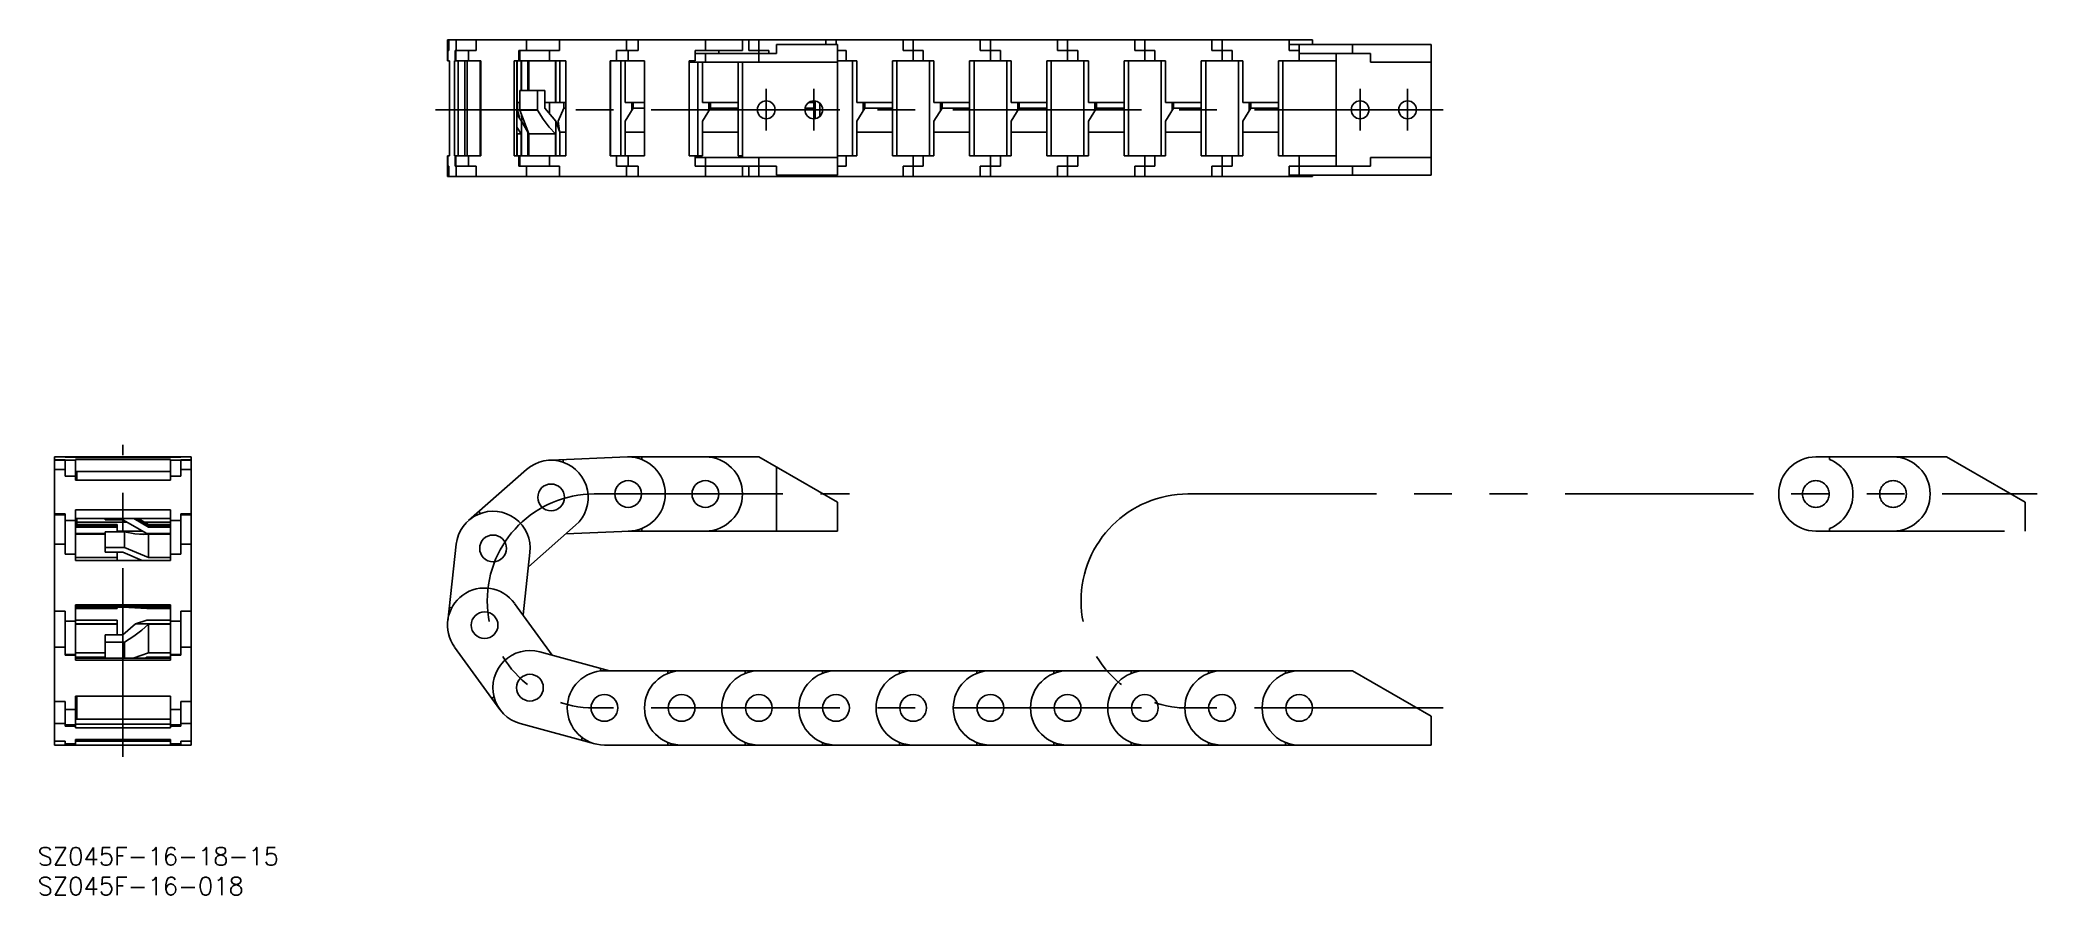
# Model space of a CAD drawing. Extents: x -25 to 311, y -25 to 119.
import ezdxf

# ---------------------------------------------------------------- set-up
doc = ezdxf.new("R2010")
doc.units = 0
doc.linetypes.add('CENTER', pattern=[50.8, 31.75, -6.35, 6.35, -6.35])
doc.linetypes.add('PHANTOM', pattern=[63.5, 31.75, -6.35, 6.35, -6.35, 6.35, -6.35])
doc.layers.get('0').update_dxf_attribs({"linetype": 'CONTINUOUS'})
doc.layers.add('CENTER', color=1, linetype='CENTER')
doc.styles.get("Standard").update_dxf_attribs({"font": 'txt.shx', "height": 3, "bigfont": 'bigfont.shx'})

msp = doc.modelspace()

# ---------------------------------------------------------------- linework, layer by layer
at = {"color": 7, "linetype": 'CONTINUOUS'}
for p, q in [((188.83, 118.65), (43.15, 118.65)), ((43.15, 115.15), (43.15, 118.65)), ((43.37, 116.9), (43.37, 118.65)), ((44.62, 116.9), (44.62, 118.65)), ((47.98, 116.9), (47.98, 118.65)), ((56.47, 116.9), (56.47, 118.65)), ((62.02, 116.9), (62.02, 118.65)), ((73.31, 116.9), (73.31, 118.65)), ((75.28, 116.9), (75.28, 118.65)), ((86.58, 116.9), (86.58, 118.65)), ((92.83, 116.9), (92.83, 118.65)), ((93.88, 116.9), (93.88, 118.65)), ((95.58, 118.65), (95.58, 114.9)), ((98.58, 117.9), (108.83, 117.9)), ((98.58, 116.4), (98.58, 117.9)), ((106.88, 117.9), (106.88, 118.65)), ((108.58, 117.9), (108.58, 118.65)), ((108.83, 95.9), (108.83, 117.9)), ((119.88, 116.9), (119.88, 118.65)), ((121.58, 118.65), (121.58, 115.15)), ((132.88, 116.9), (132.88, 118.65)), ((134.58, 118.65), (134.58, 115.15)), ((145.88, 116.9), (145.88, 118.65)), ((147.58, 118.65), (147.58, 115.15)), ((158.88, 116.9), (158.88, 118.65)), ((160.58, 118.65), (160.58, 115.15)), ((171.88, 116.9), (171.88, 118.65)), ((173.58, 118.65), (173.58, 115.15)), ((184.88, 116.9), (184.88, 118.65)), ((184.88, 117.9), (208.83, 117.9)), ((186.58, 115.15), (186.58, 117.9)), ((188.83, 117.9), (188.83, 118.65)), ((195.58, 116.4), (195.58, 117.9)), ((208.83, 95.9), (208.83, 117.9)), ((43.15, 116.9), (43.37, 116.9)), ((43.15, 115.15), (43.49, 115.15)), ((43.19, 115.15), (43.19, 116.9)), ((43.49, 99.15), (43.49, 115.15)), ((44.32, 99.15), (44.32, 115.15)), ((44.32, 115.15), (48.77, 115.15)), ((44.43, 115.15), (44.43, 116.9)), ((44.43, 116.9), (47.98, 116.9)), ((44.58, 115.15), (44.58, 116.9)), ((44.95, 99.15), (44.95, 115.15)), ((46.1, 99.15), (46.1, 115.15)), ((46.47, 99.15), (46.47, 115.15)), ((46.71, 115.15), (46.71, 116.9)), ((48.65, 99.15), (48.65, 115.15)), ((48.77, 99.15), (48.77, 115.15)), ((63.07, 115.15), (54.4, 115.15)), ((54.4, 99.15), (54.4, 115.15)), ((54.82, 99.15), (54.82, 115.15)), ((54.9, 108.15), (54.9, 115.15)), ((55.19, 116.9), (62.02, 116.9)), ((55.19, 115.15), (55.19, 116.9)), ((55.35, 115.15), (55.35, 116.89)), ((55.56, 110.15), (55.56, 115.15)), ((55.59, 110.15), (55.59, 115.15)), ((56.66, 110.15), (56.66, 115.15)), ((56.86, 110.15), (56.86, 115.15)), ((60.32, 115.15), (60.32, 116.9)), ((61.34, 108.15), (61.34, 115.15)), ((61.39, 108.15), (61.39, 115.15)), ((62.09, 108.15), (62.09, 115.15)), ((63.07, 99.15), (63.07, 115.15)), ((70.56, 99.15), (70.56, 115.15)), ((70.56, 115.15), (76.33, 115.15)), ((70.59, 99.15), (70.59, 115.15)), ((71.61, 115.15), (71.61, 116.9)), ((71.61, 116.9), (75.28, 116.9)), ((71.62, 115.15), (71.62, 116.89)), ((72.33, 99.15), (72.33, 115.15)), ((73.08, 108.15), (73.08, 115.15)), ((73.58, 115.15), (73.58, 116.9)), ((76.33, 99.15), (76.33, 115.15)), ((83.83, 99.15), (83.83, 115.15)), ((83.83, 115.15), (84.88, 115.15)), ((83.83, 114.9), (108.83, 114.9)), ((84.88, 115.15), (84.88, 116.9)), ((84.88, 116.9), (92.83, 116.9)), ((84.88, 116.4), (98.58, 116.4)), ((85.33, 99.15), (85.33, 114.9)), ((86.08, 108.15), (86.08, 114.9)), ((86.58, 114.9), (86.58, 116.4)), ((88.83, 116.4), (88.83, 116.9)), ((92.08, 114.9), (92.08, 99.15)), ((92.83, 98.9), (92.83, 114.9)), ((93.88, 116.9), (97.28, 116.9)), ((97.28, 116.4), (97.28, 116.9)), ((108.83, 116.9), (110.28, 116.9)), ((108.83, 115.15), (112.08, 115.15)), ((110.28, 115.15), (110.28, 116.9)), ((111.33, 99.15), (111.33, 115.15)), ((112.08, 108.15), (112.08, 115.15)), ((118.08, 115.15), (118.08, 99.15)), ((118.08, 115.15), (125.08, 115.15)), ((118.83, 99.15), (118.83, 115.15)), ((119.88, 116.9), (123.28, 116.9)), ((123.28, 115.15), (123.28, 116.9)), ((124.33, 99.15), (124.33, 115.15)), ((125.08, 108.15), (125.08, 115.15)), ((131.08, 99.15), (131.08, 115.15)), ((131.08, 115.15), (138.08, 115.15)), ((131.83, 99.15), (131.83, 115.15)), ((132.88, 116.9), (136.28, 116.9)), ((136.28, 115.15), (136.28, 116.9)), ((137.33, 99.15), (137.33, 115.15)), ((138.08, 108.15), (138.08, 115.15)), ((144.08, 115.15), (151.08, 115.15)), ((144.08, 115.15), (144.08, 99.15)), ((144.83, 99.15), (144.83, 115.15)), ((145.88, 116.9), (149.28, 116.9)), ((149.28, 115.15), (149.28, 116.9)), ((150.33, 99.15), (150.33, 115.15)), ((151.08, 108.15), (151.08, 115.15)), ((157.08, 115.15), (157.08, 99.15)), ((157.08, 115.15), (164.08, 115.15)), ((157.83, 99.15), (157.83, 115.15)), ((158.88, 116.9), (162.28, 116.9)), ((162.28, 115.15), (162.28, 116.9)), ((163.33, 99.15), (163.33, 115.15)), ((164.08, 108.15), (164.08, 115.15)), ((170.08, 115.15), (170.08, 99.15)), ((170.08, 115.15), (177.08, 115.15)), ((170.83, 99.15), (170.83, 115.15)), ((171.88, 116.9), (175.28, 116.9)), ((175.28, 115.15), (175.28, 116.9)), ((176.33, 99.15), (176.33, 115.15)), ((177.08, 108.15), (177.08, 115.15)), ((183.08, 115.15), (183.08, 99.15)), ((183.08, 115.15), (192.83, 115.15)), ((183.83, 99.15), (183.83, 115.15)), ((184.88, 116.9), (186.58, 116.9)), ((186.58, 116.4), (198.58, 116.4)), ((192.83, 97.4), (192.83, 116.4)), ((198.58, 114.9), (198.58, 116.4)), ((198.58, 114.9), (208.83, 114.9)), ((54.9, 108.15), (55.34, 108.15)), ((54.97, 106.85), (54.97, 108.15)), ((59.55, 110.15), (55.34, 110.15)), ((55.34, 106.85), (55.34, 110.15)), ((58.29, 106.85), (58.29, 110.15)), ((59.55, 107.15), (59.55, 110.15)), ((59.55, 108.15), (63.07, 108.15)), ((60.35, 106.22), (60.35, 108.15)), ((62.75, 107.15), (62.75, 108.15)), ((73.08, 108.15), (76.33, 108.15)), ((74.17, 106.72), (74.17, 108.15)), ((74.43, 107.15), (74.43, 108.15)), ((86.08, 108.15), (92.08, 108.15)), ((87.17, 106.72), (87.17, 108.15)), ((87.43, 107.15), (87.43, 108.15)), ((104, 108.15), (105.08, 108.15)), ((105.08, 108.38), (105.08, 105.42)), ((105.83, 105.78), (105.83, 108.02)), ((112.08, 108.15), (118.08, 108.15)), ((113.17, 106.72), (113.17, 108.15)), ((113.43, 107.15), (113.43, 108.15)), ((125.08, 108.15), (131.08, 108.15)), ((126.17, 106.72), (126.17, 108.15)), ((126.43, 107.15), (126.43, 108.15)), ((138.08, 108.15), (144.08, 108.15)), ((139.17, 106.72), (139.17, 108.15)), ((139.43, 107.15), (139.43, 108.15)), ((151.08, 108.15), (157.08, 108.15)), ((152.17, 106.72), (152.17, 108.15)), ((152.43, 107.15), (152.43, 108.15)), ((164.08, 108.15), (170.08, 108.15)), ((165.17, 106.72), (165.17, 108.15)), ((165.43, 107.15), (165.43, 108.15)), ((177.08, 108.15), (183.08, 108.15)), ((178.17, 106.72), (178.17, 108.15)), ((178.43, 107.15), (178.43, 108.15)), ((54.82, 106.18), (55.59, 105.01)), ((55.35, 105.38), (54.97, 106.85)), ((56.86, 102.85), (55.34, 106.85)), ((55.34, 106.85), (58.29, 106.85)), ((55.65, 105.22), (55.59, 106.19)), ((55.59, 99.15), (55.59, 105.01)), ((56.66, 103.15), (55.59, 105.01)), ((55.64, 105.01), (55.65, 105.22)), ((55.87, 104.53), (55.64, 105.01)), ((55.64, 104.92), (55.64, 105.01)), ((59.55, 107.15), (61.39, 105.01)), ((61.39, 99.15), (61.39, 105.01)), ((62.09, 103.15), (61.39, 105.01)), ((61.77, 105.01), (62.75, 107.15)), ((62.03, 103.33), (61.77, 105.01)), ((61.77, 103.99), (61.77, 105.01)), ((62.75, 107.15), (63.07, 107.15)), ((73.08, 105.01), (74.43, 107.15)), ((73.08, 99.15), (73.08, 105.01)), ((74.43, 107.15), (76.33, 107.15)), ((86.08, 105.01), (87.43, 107.15)), ((86.08, 99.15), (86.08, 105.01)), ((87.43, 107.15), (92.08, 107.15)), ((103.35, 107.15), (105.08, 107.15)), ((112.08, 105.01), (113.43, 107.15)), ((112.08, 99.15), (112.08, 105.01)), ((113.43, 107.15), (118.08, 107.15)), ((125.08, 105.01), (126.43, 107.15)), ((125.08, 99.15), (125.08, 105.01)), ((126.43, 107.15), (131.08, 107.15)), ((138.08, 105.01), (139.43, 107.15)), ((138.08, 99.15), (138.08, 105.01)), ((139.43, 107.15), (144.08, 107.15)), ((151.08, 105.01), (152.43, 107.15)), ((151.08, 99.15), (151.08, 105.01)), ((152.43, 107.15), (157.08, 107.15)), ((164.08, 105.01), (165.43, 107.15)), ((164.08, 99.15), (164.08, 105.01)), ((165.43, 107.15), (170.08, 107.15)), ((177.08, 105.01), (178.43, 107.15)), ((177.08, 99.15), (177.08, 105.01)), ((178.43, 107.15), (183.08, 107.15)), ((54.82, 103.98), (55.56, 102.85)), ((54.9, 102.85), (54.82, 102.99)), ((54.9, 99.15), (54.9, 102.85)), ((54.9, 102.85), (55.56, 102.85)), ((55.56, 99.15), (55.56, 102.85)), ((56.66, 99.15), (56.66, 103.15)), ((56.66, 103.15), (56.75, 103.15)), ((56.86, 102.85), (61.34, 102.85)), ((56.86, 99.15), (56.86, 102.85)), ((61.34, 99.15), (61.34, 102.85)), ((62.09, 99.15), (62.09, 103.15)), ((62.09, 103.15), (63.07, 103.15)), ((73.08, 103.15), (76.33, 103.15)), ((86.08, 103.15), (92.08, 103.15)), ((112.08, 103.15), (118.08, 103.15)), ((125.08, 103.15), (131.08, 103.15)), ((138.08, 103.15), (144.08, 103.15)), ((151.08, 103.15), (157.08, 103.15)), ((164.08, 103.15), (170.08, 103.15)), ((177.08, 103.15), (183.08, 103.15)), ((43.15, 99.15), (43.49, 99.15)), ((43.15, 95.65), (43.15, 99.15)), ((43.19, 97.4), (43.19, 99.15)), ((44.32, 99.15), (48.77, 99.15)), ((44.43, 97.4), (44.43, 99.15)), ((44.58, 97.4), (44.58, 99.15)), ((46.71, 97.4), (46.71, 99.15)), ((63.07, 99.15), (54.4, 99.15)), ((55.19, 97.4), (55.19, 99.15)), ((55.35, 97.4), (55.35, 99.15)), ((60.32, 97.4), (60.32, 99.15)), ((76.33, 99.15), (70.56, 99.15)), ((71.61, 97.4), (71.61, 99.15)), ((71.62, 97.4), (71.62, 99.15)), ((73.58, 97.4), (73.58, 99.15)), ((83.83, 99.15), (86.08, 99.15)), ((84.88, 97.4), (84.88, 99.15)), ((84.88, 98.9), (108.83, 98.9)), ((86.58, 95.65), (86.58, 98.9)), ((92.08, 99.15), (92.83, 99.15)), ((95.58, 95.65), (95.58, 98.9)), ((108.83, 99.15), (112.08, 99.15)), ((110.28, 97.4), (110.28, 99.15)), ((118.08, 99.15), (125.08, 99.15)), ((121.58, 99.15), (121.58, 95.65)), ((123.28, 97.4), (123.28, 99.15)), ((131.08, 99.15), (138.08, 99.15)), ((134.58, 99.15), (134.58, 95.65)), ((136.28, 97.4), (136.28, 99.15)), ((144.08, 99.15), (151.08, 99.15)), ((147.58, 99.15), (147.58, 95.65)), ((149.28, 97.4), (149.28, 99.15)), ((157.08, 99.15), (164.08, 99.15)), ((160.58, 99.15), (160.58, 95.65)), ((162.28, 97.4), (162.28, 99.15)), ((170.08, 99.15), (177.08, 99.15)), ((173.58, 99.15), (173.58, 95.65)), ((175.28, 97.4), (175.28, 99.15)), ((183.08, 99.15), (192.83, 99.15)), ((186.58, 95.9), (186.58, 99.15)), ((198.58, 98.9), (208.83, 98.9)), ((198.58, 97.4), (198.58, 98.9)), ((43.15, 97.4), (43.37, 97.4)), ((43.15, 95.65), (188.83, 95.65)), ((43.37, 95.65), (43.37, 97.4)), ((44.43, 97.4), (47.98, 97.4)), ((44.62, 95.65), (44.62, 97.4)), ((47.98, 95.65), (47.98, 97.4)), ((55.19, 97.4), (62.02, 97.4)), ((56.47, 95.65), (56.47, 97.4)), ((62.02, 95.65), (62.02, 97.4)), ((71.61, 97.4), (75.28, 97.4)), ((73.31, 95.65), (73.31, 97.4)), ((75.28, 95.65), (75.28, 97.4)), ((84.88, 97.4), (98.58, 97.4)), ((92.83, 95.65), (92.83, 97.4)), ((93.88, 95.65), (93.88, 97.4)), ((98.58, 95.9), (98.58, 97.4)), ((98.58, 95.9), (108.83, 95.9)), ((106.88, 95.65), (106.88, 95.9)), ((108.58, 95.65), (108.58, 95.9)), ((108.83, 97.4), (110.28, 97.4)), ((119.88, 97.4), (123.28, 97.4)), ((119.88, 95.65), (119.88, 97.4)), ((132.88, 97.4), (136.28, 97.4)), ((132.88, 95.65), (132.88, 97.4)), ((145.88, 97.4), (149.28, 97.4)), ((145.88, 95.65), (145.88, 97.4)), ((158.88, 97.4), (162.28, 97.4)), ((158.88, 95.65), (158.88, 97.4)), ((171.88, 97.4), (175.28, 97.4)), ((171.88, 95.65), (171.88, 97.4)), ((184.88, 97.4), (198.58, 97.4)), ((184.88, 95.65), (184.88, 97.4)), ((184.88, 95.9), (208.83, 95.9)), ((188.83, 95.65), (188.83, 95.9)), ((195.58, 95.9), (195.58, 97.4)), ((-23, 48.5), (0, 48.5)), ((-23, 0), (-23, 48.5)), ((-23, 48.49), (-21.25, 48.49)), ((-23, 48), (-21.25, 48)), ((-23, 47.93), (-21.25, 47.93)), ((-21.25, 48.42), (-21.25, 48.5)), ((-21.25, 48.42), (-19.5, 48.42)), ((-21.25, 48), (-21.25, 45.25)), ((-21.25, 47.92), (-19.5, 47.92)), ((-19.5, 48.37), (-19.5, 48.5)), ((-19.5, 48.37), (-3.5, 48.37)), ((-19.5, 48.04), (-3.5, 48.04)), ((-19.5, 44.56), (-19.5, 48.04)), ((-3.5, 48.37), (-3.5, 48.5)), ((-3.5, 48.42), (-1.75, 48.42)), ((-3.5, 44.56), (-3.5, 48.04)), ((-3.5, 47.92), (-1.75, 47.92)), ((-1.75, 48.42), (-1.75, 48.5)), ((-1.75, 48.49), (0, 48.49)), ((-1.75, 48), (0, 48)), ((-1.75, 48), (-1.75, 45.25)), ((-1.75, 47.93), (0, 47.93)), ((0, 0), (0, 48.5)), ((73.45, 48.5), (60.6, 47.94)), ((62.64, 47.59), (62.62, 48.02)), ((95.58, 48.5), (73.45, 48.5)), ((75.88, 48.06), (75.88, 48.5)), ((108.83, 40.85), (95.58, 48.5)), ((-23, 46.37), (-21.25, 46.37)), ((-21.25, 45.25), (-19.5, 45.25)), ((-19.5, 46.05), (-3.5, 46.05)), ((-19.5, 44.56), (-3.5, 44.56)), ((-19.25, 44.56), (-19.25, 46.05)), ((-3.5, 45.25), (-1.75, 45.25)), ((-1.75, 46.37), (0, 46.37)), ((56.47, 46.37), (46.71, 37.79)), ((98.58, 36), (98.58, 46.77)), ((108.83, 36), (108.83, 40.85)), ((-23, 38.91), (-21.25, 38.91)), ((-23, 38.73), (-21.25, 38.73)), ((-21.25, 38.91), (-21.25, 32.1)), ((-21.25, 37.79), (-19.5, 37.79)), ((-19.5, 39.61), (-3.5, 39.61)), ((-19.5, 31.05), (-19.5, 39.61)), ((-19.5, 38.1), (-3.5, 38.1)), ((-19.5, 37.1), (-12.5, 37.1)), ((-19.25, 37.1), (-19.25, 38.1)), ((-19.25, 37.5), (-10.81, 37.5)), ((-14.5, 37.9), (-14.5, 38.1)), ((-14.5, 37.9), (-11.5, 37.9)), ((-12.5, 35.87), (-12.5, 37.1)), ((-7.5, 35.59), (-11.5, 37.9)), ((-7.21, 36.69), (-9.66, 38.1)), ((-9.31, 38.1), (-7.21, 36.95)), ((-7.21, 37.1), (-8.94, 38.1)), ((-7.9, 37.5), (-3.5, 37.5)), ((-7.21, 37.1), (-3.5, 37.1)), ((-3.5, 31.05), (-3.5, 39.61)), ((-3.5, 37.79), (-1.75, 37.79)), ((-1.75, 38.91), (-1.75, 32.1)), ((-1.75, 38.91), (0, 38.91)), ((-1.75, 38.73), (0, 38.73)), ((48.72, 38.98), (48.43, 39.31)), ((-23, 33.79), (-21.25, 33.79)), ((-19.5, 36.95), (-12.5, 36.95)), ((-19.5, 36.69), (-12.5, 36.69)), ((-19.5, 35.59), (-14.5, 35.59)), ((-19.5, 35.48), (-14.5, 35.48)), ((-19.5, 35.47), (-14.5, 35.47)), ((-14.5, 35.87), (-14.5, 32.45)), ((-14.5, 35.87), (-11.21, 35.87)), ((-12.5, 36), (-8.21, 36)), ((-11.21, 33.27), (-11.21, 35.87)), ((-8.67, 35.48), (-3.5, 35.48)), ((-8, 35.43), (-7.21, 35.47)), ((-7.5, 35.59), (-3.5, 35.59)), ((-7.21, 36.95), (-3.5, 36.95)), ((-7.21, 36.69), (-7.21, 36.95)), ((-7.21, 36.69), (-3.5, 36.69)), ((-7.21, 31.54), (-7.21, 35.47)), ((-7.21, 35.47), (-3.5, 35.47)), ((-1.75, 33.79), (0, 33.79)), ((44.62, 33.79), (43.19, 20.87)), ((56.78, 30), (64.72, 36.99)), ((63.07, 35.53), (73.86, 36.01)), ((63.17, 35.54), (63.16, 35.62)), ((108.83, 36), (73.72, 36)), ((75.88, 36), (75.88, 36.44)), ((-21.25, 32.1), (-19.5, 32.1)), ((-19.5, 31.54), (-12.5, 31.54)), ((-19.5, 31.05), (-3.5, 31.05)), ((-14.5, 33.27), (-11.21, 33.27)), ((-14.5, 32.45), (-11.5, 32.45)), ((-12.5, 32.45), (-12.5, 31.05)), ((-8.28, 31.05), (-11.5, 32.45)), ((-7.21, 31.54), (-11.21, 33.27)), ((-7.21, 31.54), (-3.5, 31.54)), ((-3.5, 32.1), (-1.75, 32.1)), ((55.88, 21.89), (57.04, 32.41)), ((-19.5, 23.6), (-3.5, 23.6)), ((-19.5, 14.28), (-19.5, 23.6)), ((-3.5, 14.28), (-3.5, 23.6)), ((60.8, 15.11), (54.45, 23.85)), ((-23, 22.55), (-21.25, 22.55)), ((-23, 22.53), (-21.25, 22.53)), ((-21.25, 22.55), (-21.25, 15.13)), ((-21.25, 20.87), (-19.5, 20.87)), ((-19.5, 23.38), (-3.5, 23.38)), ((-19.5, 23.08), (-12.5, 23.08)), ((-19.5, 22.96), (-12.5, 22.96)), ((-19.5, 21.02), (-12.5, 21.02)), ((-19.5, 20.39), (-12.5, 20.39)), ((-19.5, 20.34), (-12.5, 20.34)), ((-14.5, 23.38), (-14.5, 23.22)), ((-14.5, 23.34), (-11.21, 23.34)), ((-14.5, 23.22), (-11.5, 23.22)), ((-12.5, 23.22), (-12.5, 22.96)), ((-12.5, 21.02), (-12.5, 18.57)), ((-7.5, 22.96), (-11.5, 23.22)), ((-11.5, 18.57), (-9.36, 20.39)), ((-11.21, 23.38), (-11.21, 23.34)), ((-7.21, 23.08), (-11.21, 23.34)), ((-9.36, 20.39), (-7.5, 21.02)), ((-9.36, 20.39), (-3.5, 20.39)), ((-7.5, 22.96), (-3.5, 22.96)), ((-7.5, 21.02), (-3.5, 21.02)), ((-7.21, 23.08), (-7.21, 23.38)), ((-7.21, 23.08), (-3.5, 23.08)), ((-7.21, 20.34), (-3.5, 20.34)), ((-7.21, 15.52), (-7.21, 20.34)), ((-3.5, 20.87), (-1.75, 20.87)), ((-1.75, 22.55), (-1.75, 15.13)), ((-1.75, 22.55), (0, 22.55)), ((-1.75, 22.53), (0, 22.53)), ((43.87, 23.1), (43.44, 23.15)), ((-14.5, 18.57), (-14.5, 14.65)), ((-14.5, 18.57), (-11.5, 18.57)), ((-14.5, 17.34), (-11.21, 17.34)), ((-11.21, 14.65), (-11.21, 17.34)), ((-23, 16.5), (-21.25, 16.5)), ((-21.25, 15.26), (-19.5, 15.26)), ((-21.25, 15.13), (-19.5, 15.13)), ((-19.5, 15.52), (-14.5, 15.52)), ((-19.5, 14.77), (-14.5, 14.77)), ((-19.5, 14.65), (-3.5, 14.65)), ((-19.5, 14.28), (-3.5, 14.28)), ((-9.75, 14.65), (-7.21, 15.52)), ((-7.72, 14.65), (-7.5, 14.77)), ((-7.5, 14.77), (-3.5, 14.77)), ((-7.21, 15.52), (-3.5, 15.52)), ((-3.5, 15.26), (-1.75, 15.26)), ((-3.5, 15.13), (-1.75, 15.13)), ((-1.75, 16.5), (0, 16.5)), ((44.34, 16.5), (51.98, 5.98)), ((70.42, 12.5), (58.68, 15.69)), ((60.68, 15.15), (60.74, 15.19)), ((68.89, 12.46), (69, 12.88)), ((69.58, 12.5), (195.58, 12.5)), ((69.58, 12.5), (80.28, 12.5)), ((80.28, 12.06), (80.28, 12.5)), ((93.28, 12.06), (93.28, 12.5)), ((106.28, 12.06), (106.28, 12.5)), ((119.28, 12.06), (119.28, 12.5)), ((132.28, 12.06), (132.28, 12.5)), ((145.28, 12.5), (145.28, 12.06)), ((158.28, 12.06), (158.28, 12.5)), ((171.28, 12.06), (171.28, 12.5)), ((184.28, 12.06), (184.28, 12.5)), ((208.83, 4.85), (195.58, 12.5)), ((-23, 7.36), (-21.25, 7.36)), ((-21.25, 3.18), (-21.25, 7.36)), ((-19.5, 8.21), (-3.5, 8.21)), ((-19.5, 8.21), (-19.5, 2.91)), ((-19.25, 4.35), (-19.25, 8.21)), ((-3.5, 2.91), (-3.5, 8.21)), ((-1.75, 7.36), (0, 7.36)), ((-1.75, 7.36), (-1.75, 3.18)), ((50.63, 7.84), (50.98, 8.1)), ((-23, 3.63), (-21.25, 3.63)), ((-21.25, 5.98), (-19.5, 5.98)), ((-21.25, 3.41), (-19.5, 3.41)), ((-19.5, 4.35), (-3.5, 4.35)), ((-19.5, 3.52), (-3.5, 3.52)), ((-3.5, 5.98), (-1.75, 5.98)), ((-3.5, 3.41), (-1.75, 3.41)), ((-1.75, 3.63), (0, 3.63)), ((67.94, 0.22), (55.4, 3.63)), ((208.83, 0), (208.83, 4.85)), ((-23, 0.66), (-21.25, 0.66)), ((-23, 0), (0, 0)), ((-21.25, 3.18), (-19.5, 3.18)), ((-21.25, 0.66), (-21.25, 0)), ((-21.25, 0.22), (-19.5, 0.22)), ((-19.5, 2.91), (-3.5, 2.91)), ((-19.5, 0.94), (-3.5, 0.94)), ((-19.5, 0), (-19.5, 0.94)), ((-19.5, 0.64), (-3.5, 0.64)), ((-3.5, 3.18), (-1.75, 3.18)), ((-3.5, 0.94), (-3.5, 0)), ((-3.5, 0.22), (-1.75, 0.22)), ((-1.75, 0.66), (0, 0.66)), ((-1.75, 0.66), (-1.75, 0)), ((65.73, 0.82), (65.84, 1.24)), ((69.58, 0), (208.83, 0)), ((80.28, 0), (80.28, 0.44)), ((93.28, 0), (93.28, 0.44)), ((106.28, 0), (106.28, 0.44)), ((119.28, 0), (119.28, 0.44)), ((132.28, 0), (132.28, 0.44)), ((145.28, 0), (145.28, 0.44)), ((158.28, 0), (158.28, 0.44)), ((171.28, 0), (171.28, 0.44)), ((184.28, 0), (184.28, 0.44))]:
    msp.add_line(p, q, dxfattribs=at)
at = {"color": 3, "linetype": 'PHANTOM'}
for p, q in [((273.58, 48.5), (295.58, 48.5)), ((275.88, 48.06), (275.88, 48.5)), ((308.83, 40.85), (295.58, 48.5)), ((167.85, 42.25), (310.83, 42.25)), ((308.83, 36), (308.83, 40.85)), ((273.58, 36), (308.83, 36)), ((275.88, 36), (275.88, 36.44))]:
    msp.add_line(p, q, dxfattribs=at)
at = {"color": 7, "linetype": 'CONTINUOUS'}
for points in [[(58.29, 106.85), (59.28, 105.33), (60.3, 103.99), (61.34, 102.85)], [(-11.21, 35.87), (-9.48, 35.54), (-8, 35.43)], [(-11.21, 17.34), (-9.68, 18.3), (-8.34, 19.31), (-7.21, 20.34)]]:
    msp.add_lwpolyline(points, dxfattribs=at)
for centre, radius in [((96.83, 106.9), 1.5), ((104.83, 106.9), 1.5), ((196.83, 106.9), 1.5), ((204.83, 106.9), 1.5), ((60.6, 41.68), 2.25), ((73.58, 42.25), 2.25), ((86.58, 42.25), 2.25), ((50.83, 33.1), 2.25), ((49.4, 20.18), 2.25), ((57.04, 9.66), 2.25), ((69.58, 6.25), 2.25), ((82.58, 6.25), 2.25), ((95.58, 6.25), 2.25), ((108.58, 6.25), 2.25), ((121.58, 6.25), 2.25), ((134.58, 6.25), 2.25), ((147.58, 6.25), 2.25), ((160.58, 6.25), 2.25), ((173.58, 6.25), 2.25), ((186.58, 6.25), 2.25)]:
    msp.add_circle(centre, radius, dxfattribs=at)
at = {"color": 3, "linetype": 'PHANTOM'}
for centre in [(273.58, 42.25), (286.58, 42.25), (286.58, 42.25)]:
    msp.add_circle(centre, 2.25, dxfattribs=at)
at = {"color": 7, "linetype": 'CONTINUOUS'}
for centre, start, end in [((60.6, 41.68), 311.3229, 131.3229), ((73.58, 42.25), 270, 90), ((86.58, 42.25), 270, 90), ((50.83, 33.1), 353.5848, 173.6598), ((49.4, 20.18), 35.9967, 215.9967), ((57.04, 9.66), 74.8045, 254.8046), ((69.58, 6.25), 90, 270), ((82.58, 6.25), 90, 270), ((95.58, 6.25), 90, 270), ((108.58, 6.25), 90, 270), ((121.58, 6.25), 90, 270), ((134.58, 6.25), 90, 270), ((147.58, 6.25), 90, 270), ((160.58, 6.25), 90, 270), ((173.58, 6.25), 90, 270), ((186.58, 6.25), 89.9997, 270.0003)]:
    msp.add_arc(centre, 6.25, start, end, dxfattribs=at)
at = {"color": 3, "linetype": 'PHANTOM'}
for centre, radius, start, end in [((273.58, 42.25), 6.25, 90, 270), ((273.58, 42.25), 6.25, 291.5924, 68.4076), ((286.58, 42.25), 6.25, 270, 90), ((167.85, 24.25), 18, 90, 270)]:
    msp.add_arc(centre, radius, start, end, dxfattribs=at)
at = {"layer": 'CENTER', "color": 1, "linetype": 'CENTER'}
for p, q in [((96.83, 110.4), (96.83, 103.4)), ((104.83, 110.4), (104.83, 103.4)), ((196.83, 110.4), (196.83, 103.4)), ((204.83, 110.4), (204.83, 103.4)), ((210.83, 106.9), (41.15, 106.9)), ((-11.5, -2), (-11.5, 50.5)), ((67.85, 42.25), (110.83, 42.25)), ((210.83, 6.25), (67.85, 6.25))]:
    msp.add_line(p, q, dxfattribs=at)
msp.add_arc((67.85, 24.25), 18, 90, 270, dxfattribs=at)

# ---------------------------------------------------------------- texts
at = {"color": 7, "linetype": 'CONTINUOUS'}
for s, p in [('SZ045F-16-18-15', (-25.86, -20.23)), ('SZ045F-16-018', (-25.86, -25.23))]:
    msp.add_text(s, height=3, dxfattribs=at).set_placement(p)

doc.saveas('drawing.dxf')
